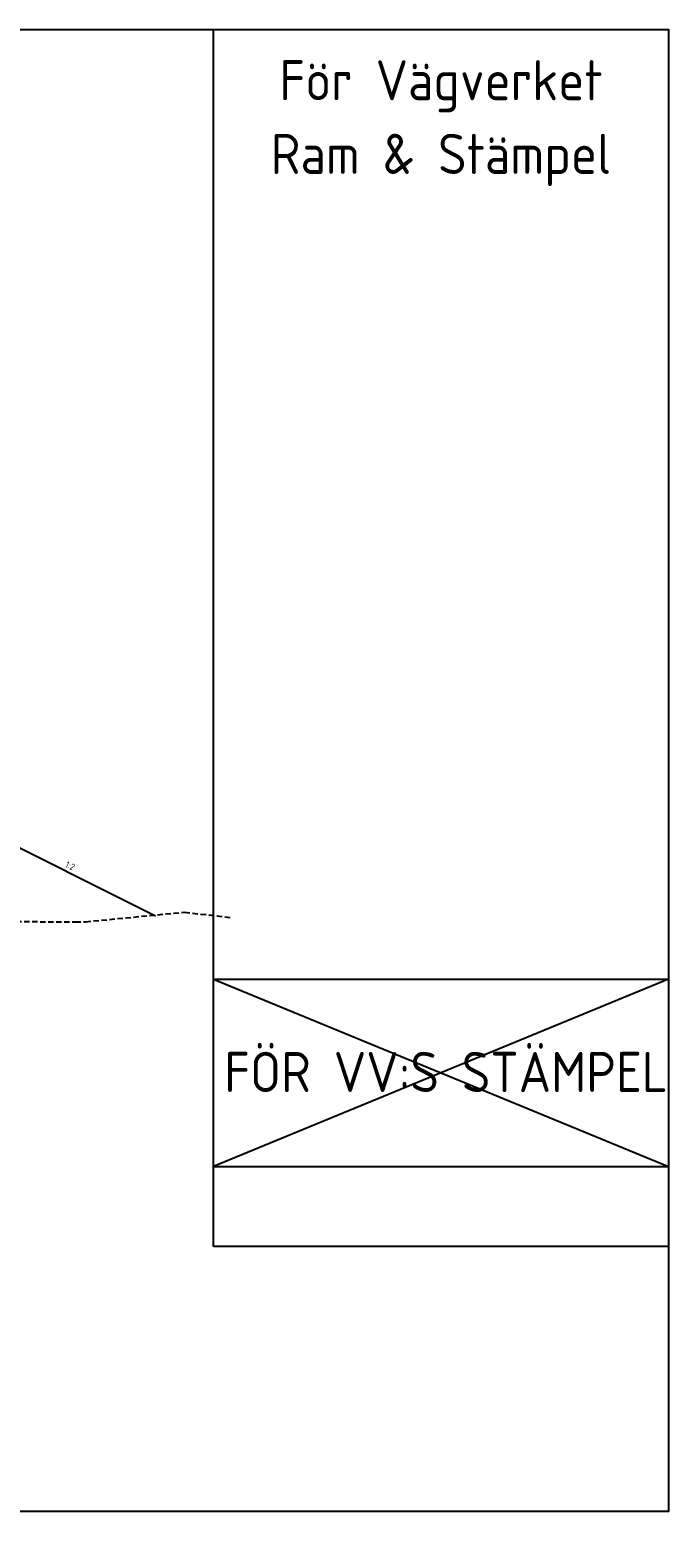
# Model space of a CAD drawing. Header units: metres. Extents: x 166439 to 168621, y 6226863 to 6228959.
# Drawn here: x 166520.1 to 166543.9, y 6226862.9 to 6226918.3 of the extents above; entities that cross this region are included whole.
import ezdxf
from ezdxf.enums import TextEntityAlignment as Align

# ---------------------------------------------------------------- set-up
doc = ezdxf.new("R2010")
doc.units = ezdxf.units.M
doc.header["$LTSCALE"] = 0.1
doc.header["$MEASUREMENT"] = 0
doc.linetypes.add('DASHED_2', pattern=[3, 2, -1])
doc.layers.get('DEFPOINTS').update_dxf_attribs({"color": 5, "linetype": 'CONTINUOUS'})
for name, color, linetype in [('04_mått', 4, 'CONTINUOUS'), ('04_överyta', 3, 'CONTINUOUS'), ('M-372A', 8, 'DASHED_2')]:
    doc.layers.add(name, color=color, linetype=linetype)
doc.styles.add('ISO', font='iso.shx')

msp = doc.modelspace()

# ---------------------------------------------------------------- linework, layer by layer
at = {"layer": '04_överyta'}
msp.add_lwpolyline([(166518.1041, 6226888.5156), (166524.7664, 6226885.1845)], dxfattribs=at)
at = {"layer": 'DEFPOINTS', "flags": 128}
for points in [[(166465.8364, 6226918.3159), (166543.9364, 6226918.3159), (166543.9364, 6226862.9159), (166465.8364, 6226862.9159)], [(166526.9364, 6226872.8159), (166526.9364, 6226918.3159), (166543.9364, 6226918.3159), (166543.9364, 6226872.8159)]]:
    msp.add_lwpolyline(points, close=True, dxfattribs=at)
for points in [[(166526.9364, 6226882.8159), (166543.9364, 6226882.8159)], [(166526.9364, 6226882.8159), (166543.9364, 6226875.8159)], [(166543.9364, 6226882.8159), (166526.9364, 6226875.8159)], [(166526.9364, 6226875.8159), (166543.9364, 6226875.8159)]]:
    msp.add_lwpolyline(points, dxfattribs=at)
at = {"layer": 'M-372A'}
msp.add_lwpolyline([(166495.8797, 6226884.8281), (166500.3271, 6226884.8382), (166503.1041, 6226884.8802), (166506.1421, 6226884.9262), (166507.1211, 6226884.9412), (166507.4631, 6226884.9472), (166507.6471, 6226884.9492), (166508.2841, 6226884.9592), (166510.8511, 6226884.9982), (166513.8541, 6226884.9872), (166521.7721, 6226884.9592), (166522.1511, 6226884.9602), (166525.8451, 6226885.3202), (166526.4581, 6226885.2492), (166527.6164, 6226885.1139)], dxfattribs=at)

# ---------------------------------------------------------------- texts
at = {"layer": '04_mått', "linetype": 'Continuous', "style": 'ISO'}
msp.add_text('1:2', height=0.25, rotation=333.86657, dxfattribs=at).set_placement((166521.572, 6226887.0539), align=Align.MIDDLE)
at = {"layer": 'DEFPOINTS', "style": 'ISO'}
for s, p in [('För Vägverket', (166535.4364, 6226915.6751)), ('Ram & Stämpel', (166535.4364, 6226912.9204))]:
    msp.add_text(s, height=1.5, dxfattribs=at).set_placement(p, align=Align.CENTER)
at = {"layer": 'DEFPOINTS', "color": 2, "style": 'ISO'}
msp.add_text('FÖR VV:S STÄMPEL', height=1.5, dxfattribs=at).set_placement((166535.6234, 6226878.5946), align=Align.CENTER)

doc.saveas('drawing.dxf')
